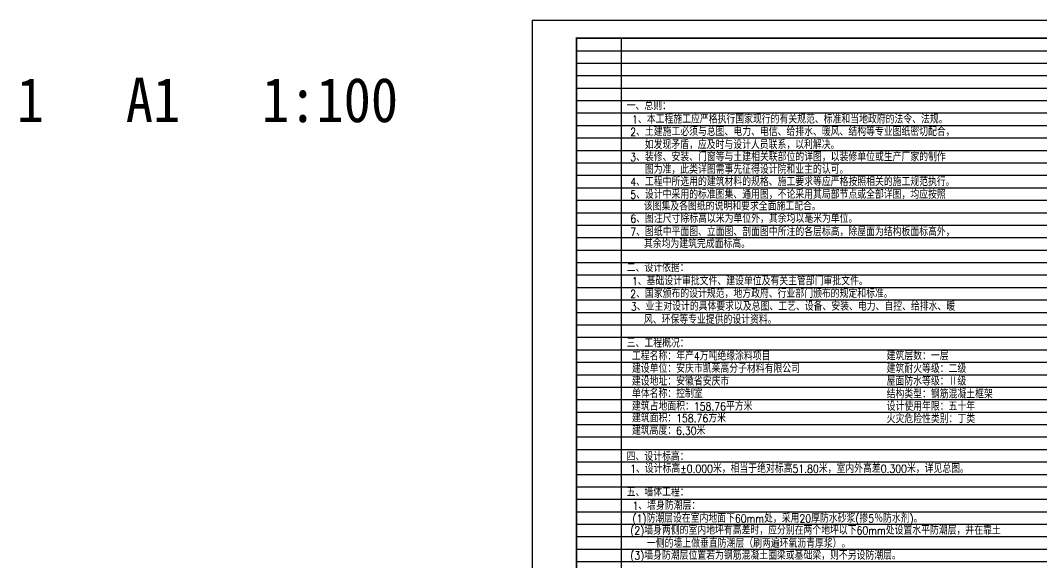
# Model space of a CAD drawing. Extents: x 5066963 to 5185393, y -485691 to -238129.
# Drawn here: x 5067064 to 5124463, y -330839 to -300384 of the extents above; entities that cross this region are included whole.
import ezdxf

# ---------------------------------------------------------------- set-up
doc = ezdxf.new("R2010")
doc.units = 0
doc.header["$LTSCALE"] = 1000
doc.header["$MEASUREMENT"] = 0
doc.layers.get('0').update_dxf_attribs({"linetype": 'CONTINUOUS'})
for name, color, linetype in [('PUB_TITLE', 4, 'CONTINUOUS'), ('图名', 15, 'CONTINUOUS'), ('图层线', 8, 'CONTINUOUS')]:
    doc.layers.add(name, color=color, linetype=linetype)
doc.styles.add('HZ1', font='txt.shx', dxfattribs={"bigfont": 'hzdx.shx'})
doc.styles.add('宋体', font='', dxfattribs={"width": 0.7})
doc.styles.get('宋体').set_extended_font_data('SimSun')

msp = doc.modelspace()

# ---------------------------------------------------------------- linework, layer by layer
at = {"layer": 'PUB_TITLE'}
msp.add_lwpolyline([(5095824.1, -359783.9), (5179924.1, -359783.9), (5179924.1, -300383.9), (5095824.1, -300383.9)], close=True, dxfattribs=at)
at = {"layer": 'PUB_TITLE', "const_width": 100}
msp.add_lwpolyline([(5098324.1, -358783.9), (5178924.1, -358783.9), (5178924.1, -301383.9), (5098324.1, -301383.9)], close=True, dxfattribs=at)
at = {"layer": '图层线'}
for p, q in [((5098324.1, -301383.9), (5178924.1, -301383.9)), ((5100857.5, -358783.9), (5100857.5, -301383.9)), ((5098324.1, -302083.9), (5178924.1, -302083.9)), ((5098324.1, -302783.9), (5178924.1, -302783.9)), ((5098324.1, -303483.9), (5178924.1, -303483.9)), ((5098324.1, -304183.9), (5178924.1, -304183.9)), ((5098324.1, -304883.9), (5178924.1, -304883.9)), ((5098324.1, -305583.9), (5178924.1, -305583.9)), ((5098324.1, -306283.9), (5178924.1, -306283.9)), ((5098324.1, -306983.9), (5178924.1, -306983.9)), ((5098324.1, -307683.9), (5178924.1, -307683.9)), ((5098324.1, -308383.9), (5178924.1, -308383.9)), ((5098324.1, -309083.9), (5178924.1, -309083.9)), ((5098324.1, -309783.9), (5178924.1, -309783.9)), ((5098324.1, -310483.9), (5178924.1, -310483.9)), ((5098324.1, -311183.9), (5178924.1, -311183.9)), ((5098324.1, -311883.9), (5178924.1, -311883.9)), ((5098324.1, -312583.9), (5178924.1, -312583.9)), ((5098324.1, -313283.9), (5178924.1, -313283.9)), ((5098324.1, -313983.9), (5178924.1, -313983.9)), ((5098324.1, -314683.9), (5178924.1, -314683.9)), ((5098324.1, -315383.9), (5178924.1, -315383.9)), ((5098324.1, -316083.9), (5178924.1, -316083.9)), ((5098324.1, -316783.9), (5178924.1, -316783.9)), ((5098324.1, -317483.9), (5178924.1, -317483.9)), ((5098324.1, -318183.9), (5178924.1, -318183.9)), ((5098324.1, -318883.9), (5178924.1, -318883.9)), ((5098324.1, -319583.9), (5178924.1, -319583.9)), ((5098324.1, -320283.9), (5178924.1, -320283.9)), ((5098324.1, -320983.9), (5178924.1, -320983.9)), ((5098324.1, -321683.9), (5178924.1, -321683.9)), ((5098324.1, -322383.9), (5178924.1, -322383.9)), ((5098324.1, -323083.9), (5178924.1, -323083.9)), ((5098324.1, -323783.9), (5178924.1, -323783.9)), ((5098324.1, -324483.9), (5178924.1, -324483.9)), ((5098324.1, -325183.9), (5178924.1, -325183.9)), ((5098324.1, -325883.9), (5178924.1, -325883.9)), ((5098324.1, -326583.9), (5178924.1, -326583.9)), ((5098324.1, -327283.9), (5178924.1, -327283.9)), ((5098324.1, -327983.9), (5178924.1, -327983.9)), ((5098324.1, -328683.9), (5178924.1, -328683.9)), ((5098324.1, -329383.9), (5178924.1, -329383.9)), ((5098324.1, -330083.9), (5178924.1, -330083.9)), ((5098324.1, -330783.9), (5178924.1, -330783.9))]:
    msp.add_line(p, q, dxfattribs=at)

# ---------------------------------------------------------------- texts
at = {"color": 6, "style": 'HZ1', "width": 0.85}
for s, p in [('一、总则：', (5101143.7, -305418.2)), ('二、设计依据：', (5101143.7, -314509.1)), ('三、工程概况：', (5101143.7, -318750.3)), ('四、设计标高：', (5101143.7, -325120.8)), ('五、墙体工程：', (5101143.7, -327120.3))]:
    msp.add_text(s, height=450, dxfattribs=at).set_placement(p)
at = {"color": 4, "style": 'HZ1', "width": 0.85}
for s, p in [('1、本工程施工应严格执行国家现行的有关规范、标准和当地政府的法令、法规。', (5101446.1, -306168.2)), ('2、土建施工必须与总图、电力、电信、给排水、暖风、结构等专业图纸密切配合，', (5101343.7, -306867.8)), ('如发现矛盾，应及时与设计人员联系，以利解决。', (5102159.8, -307605.9)), ('3、装修、安装、门窗等与土建相关联部位的详图，以装修单位或生产厂家的制作', (5101343.7, -308289.4)), ('图为准，此类详图需事先征得设计院和业主的认可。', (5102167, -308990.2)), ('4、工程中所选用的建筑材料的规格、施工要求等应严格按照相关的施工规范执行。', (5101343.7, -309681.6)), ('5、设计中采用的标准图集、通用图，不论采用其局部节点或全部详图，均应按照', (5101343.7, -310396.5)), ('该图集及各图纸的说明和要求全面施工配合。', (5102103.1, -311055.2)), ('6、图注尺寸除标高以米为单位外，其余均以毫米为单位。', (5101349.1, -311748.5)), ('7、图纸中平面图、立面图、剖面图中所注的各层标高，除屋面为结构板面标高外，', (5101346, -312493.2)), ('其余均为建筑完成面标高。', (5102109.2, -313167.2)), ('1、基础设计审批文件、建设单位及有关主管部门审批文件。', (5101437.2, -315259.1)), ('2、国家颁布的设计规范，地方政府、行业部门颁布的规定和标准。', (5101343.7, -315964.1)), ('3、业主对设计的具体要求以及总图、工艺、设备、安装、电力、自控、给排水、暖', (5101378.3, -316684)), ('风、环保等专业提供的设计资料。', (5102110.7, -317422.1)), ('工程名称：年产4万吨绝缘涂料项目', (5101437.2, -319475.9)), ('建筑层数：一层', (5115755.1, -319462.7)), ('建设单位：安庆市凯莱高分子材料有限公司', (5101437.2, -320174.1)), ('建筑耐火等级：二级', (5115755.1, -320182.4)), ('建设地址：安徽省安庆市', (5101437.2, -320893.2)), ('屋面防水等级：Ⅱ级', (5115755.1, -320886.8)), ('单体名称：控制室', (5101437.2, -321580.9)), ('结构类型：钢筋混凝土框架', (5115755.1, -321613)), ('建筑占地面积：158.76平方米', (5101437.2, -322294.6)), ('设计使用年限：五十年', (5115755.1, -322302.3)), ('建筑面积：158.76方米  ', (5101437.2, -322957.6)), ('火灾危险性类别：丁类', (5115755.1, -323002.3)), ('建筑高度：6.30米', (5101437.2, -323656.9)), ('1、设计标高%%P0.000米，相当于绝对标高51.80米，室内外高差0.300米，详见总图。', (5101339.3, -325796)), ('1、墙身防潮层：', (5101466.8, -327870.3)), ('(1)防潮层设在室内地面下60mm处，采用20厚防水砂浆(掺5％防水剂)。', (5101466.8, -328591.8)), ('(2)墙身两侧的室内地坪有高差时，应分别在两个地坪以下60mm处设置水平防潮层，并在靠土', (5101343.7, -329259.9)), ('一侧的墙上做垂直防潮层（刷两遍环氧沥青厚浆）。', (5102280.7, -329999.2)), ('(3)墙身防潮层位置若为钢筋混凝土圈梁或基础梁，则不另设防潮层。', (5101343.7, -330668.9))]:
    msp.add_text(s, height=450, dxfattribs=at).set_placement(p)
at = {"layer": '图名', "style": '宋体', "width": 0.9}
msp.add_text('1   A1   1:100', height=2500, dxfattribs=at).set_placement((5066865.3, -306096.5))

doc.saveas('drawing.dxf')
